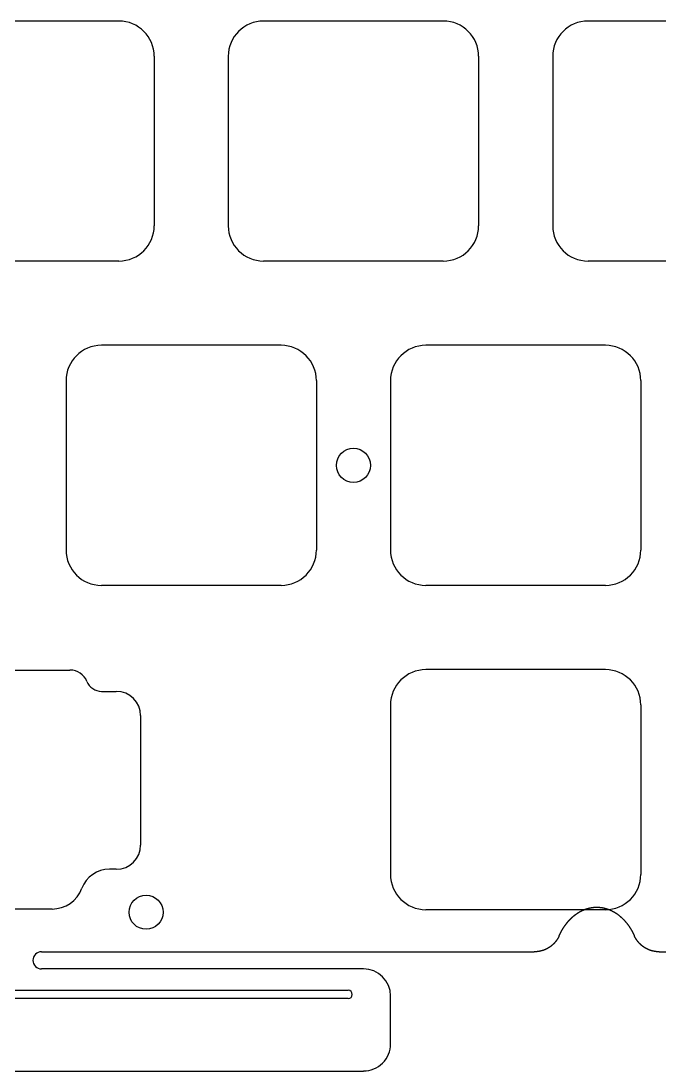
# Model space of a CAD drawing. Header units: millimetres. Extents: x -10 to 276, y -93 to 17.
# Drawn here: x 166.2 to 203.7, y -92.7 to -31.1 of the extents above; entities that cross this region are included whole.
import ezdxf

# ---------------------------------------------------------------- set-up
doc = ezdxf.new("R2010")
doc.units = ezdxf.units.MM
doc.layers.add('BLACK', color=7, linetype='CONTINUOUS')
doc.layers.add('Edge.Cuts', color=53, linetype='CONTINUOUS')

msp = doc.modelspace()

# ---------------------------------------------------------------- linework, layer by layer
at = {"layer": 'BLACK', "linetype": 'Continuous'}
for p, q in [((171.9625, -31.05), (161.4125, -31.05)), ((191.0125, -31.05), (180.4625, -31.05)), ((210.0625, -31.05), (199.5125, -31.05)), ((174.0375, -33.125), (174.0375, -43.075)), ((178.3875, -33.125), (178.3875, -43.075)), ((193.0875, -33.125), (193.0875, -43.075)), ((197.4375, -33.125), (197.4375, -43.075)), ((171.9625, -45.15), (161.4125, -45.15)), ((191.0125, -45.15), (180.4625, -45.15)), ((210.0625, -45.15), (199.5125, -45.15)), ((181.4875, -50.1), (170.9375, -50.1)), ((200.5375, -50.1), (189.9875, -50.1)), ((168.8625, -52.175), (168.8625, -62.125)), ((183.5625, -52.175), (183.5625, -62.125)), ((187.9125, -52.175), (187.9125, -62.125)), ((202.6125, -52.175), (202.6125, -62.125)), ((181.4875, -64.2), (170.9375, -64.2)), ((200.5375, -64.2), (189.9875, -64.2)), ((199.251061, -83.263632), (199.257063, -83.261093)), ((199.257063, -83.261093), (199.263063, -83.258576)), ((199.263063, -83.258576), (199.269071, -83.256078)), ((199.269071, -83.256078), (199.275077, -83.253602)), ((199.275077, -83.253602), (199.281091, -83.251144)), ((199.281091, -83.251144), (199.287103, -83.248709)), ((199.287103, -83.248709), (199.293123, -83.246293)), ((199.293123, -83.246293), (199.299141, -83.243899)), ((199.299141, -83.243899), (199.305166, -83.241523)), ((199.305166, -83.241523), (199.31119, -83.239169)), ((199.31119, -83.239169), (199.317221, -83.236835)), ((199.317221, -83.236835), (199.32325, -83.234522)), ((199.32325, -83.234522), (199.329287, -83.232228)), ((199.329287, -83.232228), (199.335322, -83.229956)), ((199.335322, -83.229956), (199.341364, -83.227703)), ((199.341364, -83.227703), (199.347404, -83.225471)), ((199.347404, -83.225471), (199.353452, -83.223259)), ((199.353452, -83.223259), (199.359497, -83.221068)), ((199.359497, -83.221068), (199.36555, -83.218896)), ((199.36555, -83.218896), (199.371601, -83.216746)), ((199.371601, -83.216746), (199.37766, -83.214615)), ((199.37766, -83.214615), (199.383716, -83.212506)), ((199.383716, -83.212506), (199.38978, -83.210415)), ((199.38978, -83.210415), (199.395841, -83.208346)), ((199.395841, -83.208346), (199.40191, -83.206296)), ((199.40191, -83.206296), (199.407977, -83.204268)), ((199.407977, -83.204268), (199.414051, -83.202259)), ((199.414051, -83.202259), (199.420122, -83.200271)), ((199.420122, -83.200271), (199.426201, -83.198302)), ((199.426201, -83.198302), (199.432278, -83.196354)), ((199.432278, -83.196354), (199.438362, -83.194426)), ((199.438362, -83.194426), (199.444444, -83.192519)), ((199.444444, -83.192519), (199.450533, -83.190631)), ((199.450533, -83.190631), (199.456619, -83.188765)), ((199.456619, -83.188765), (199.462713, -83.186917)), ((199.462713, -83.186917), (199.468805, -83.185091)), ((199.468805, -83.185091), (199.474903, -83.183283)), ((199.474903, -83.183283), (199.481, -83.181498)), ((199.481, -83.181498), (199.487103, -83.179731)), ((199.487103, -83.179731), (199.493204, -83.177985)), ((199.493204, -83.177985), (199.499312, -83.176259)), ((199.499312, -83.176259), (199.505418, -83.174554)), ((199.505418, -83.174554), (199.511531, -83.172867)), ((199.511531, -83.172867), (199.517642, -83.171202)), ((199.517642, -83.171202), (199.523759, -83.169556)), ((199.523759, -83.169556), (199.529875, -83.167931)), ((199.529875, -83.167931), (199.535997, -83.166326)), ((199.535997, -83.166326), (199.542117, -83.164741)), ((199.542117, -83.164741), (199.548243, -83.163176)), ((199.548243, -83.163176), (199.554368, -83.161631)), ((199.554368, -83.161631), (199.560499, -83.160106)), ((199.560499, -83.160106), (199.571377, -83.15745)), ((199.571377, -83.15745), (199.5775, -83.155984)), ((199.5775, -83.155984), (199.583625, -83.154538)), ((199.583625, -83.154538), (199.589751, -83.153112)), ((199.589751, -83.153112), (199.59588, -83.151706)), ((199.59588, -83.151706), (199.602009, -83.15032)), ((199.602009, -83.15032), (199.608141, -83.148955)), ((199.608141, -83.148955), (199.614273, -83.147609)), ((199.614273, -83.147609), (199.620408, -83.146284)), ((199.620408, -83.146284), (199.626544, -83.144979)), ((199.626544, -83.144979), (199.632682, -83.143694)), ((199.632682, -83.143694), (199.63882, -83.142429)), ((199.63882, -83.142429), (199.644961, -83.141184)), ((199.644961, -83.141184), (199.651103, -83.13996)), ((199.651103, -83.13996), (199.657246, -83.138755)), ((199.657246, -83.138755), (199.66339, -83.137571)), ((199.66339, -83.137571), (199.669537, -83.136406)), ((199.669537, -83.136406), (199.675683, -83.135262)), ((199.675683, -83.135262), (199.681832, -83.134138)), ((199.681832, -83.134138), (199.687982, -83.133034)), ((199.687982, -83.133034), (199.694133, -83.13195)), ((199.694133, -83.13195), (199.700285, -83.130887)), ((199.700285, -83.130887), (199.706439, -83.129843)), ((199.706439, -83.129843), (199.712593, -83.128819)), ((199.712593, -83.128819), (199.718749, -83.127816)), ((199.718749, -83.127816), (199.724906, -83.126832)), ((199.724906, -83.126832), (199.731064, -83.125869)), ((199.731064, -83.125869), (199.737223, -83.124926)), ((199.737223, -83.124926), (199.743383, -83.124002)), ((199.743383, -83.124002), (199.749544, -83.123099)), ((199.749544, -83.123099), (199.755706, -83.122216)), ((199.755706, -83.122216), (199.761869, -83.121353)), ((199.761869, -83.121353), (199.768034, -83.12051)), ((199.768034, -83.12051), (199.774198, -83.119687)), ((199.774198, -83.119687), (199.780364, -83.118885)), ((199.780364, -83.118885), (199.786531, -83.118102)), ((199.786531, -83.118102), (199.792699, -83.117339)), ((199.792699, -83.117339), (199.798867, -83.116597)), ((199.798867, -83.116597), (199.805037, -83.115874)), ((199.805037, -83.115874), (199.811207, -83.115171)), ((199.811207, -83.115171), (199.817378, -83.114489)), ((199.817378, -83.114489), (199.823549, -83.113826)), ((199.823549, -83.113826), (199.829722, -83.113184)), ((199.829722, -83.113184), (199.835895, -83.112561)), ((199.835895, -83.112561), (199.842069, -83.111959)), ((199.842069, -83.111959), (199.848243, -83.111377)), ((199.848243, -83.111377), (199.854418, -83.110814)), ((199.854418, -83.110814), (199.860593, -83.110272)), ((199.860593, -83.110272), (199.86677, -83.10975)), ((199.86677, -83.10975), (199.872946, -83.109248)), ((199.872946, -83.109248), (199.879124, -83.108765)), ((199.879124, -83.108765), (199.885301, -83.108303)), ((199.885301, -83.108303), (199.89148, -83.107861)), ((199.89148, -83.107861), (199.897659, -83.107439)), ((199.897659, -83.107439), (199.903838, -83.107037)), ((199.903838, -83.107037), (199.910017, -83.106655)), ((199.910017, -83.106655), (199.916198, -83.106293)), ((199.916198, -83.106293), (199.922378, -83.105951)), ((199.922378, -83.105951), (199.928559, -83.105628)), ((199.928559, -83.105628), (199.93474, -83.105326)), ((199.93474, -83.105326), (199.940922, -83.105044)), ((199.940922, -83.105044), (199.947103, -83.104782)), ((199.947103, -83.104782), (199.953285, -83.10454)), ((199.953285, -83.10454), (199.959468, -83.104318)), ((199.959468, -83.104318), (199.96565, -83.104116)), ((199.96565, -83.104116), (199.971833, -83.103934)), ((199.971833, -83.103934), (199.978016, -83.103772)), ((199.978016, -83.103772), (199.984199, -83.10363)), ((199.984199, -83.10363), (199.990382, -83.103508)), ((199.990382, -83.103508), (199.996565, -83.103406)), ((199.996565, -83.103406), (200.002749, -83.103324)), ((200.002749, -83.103324), (200.008932, -83.103262)), ((200.008932, -83.103262), (200.015116, -83.10322)), ((200.015116, -83.10322), (200.021299, -83.103198)), ((200.021299, -83.103198), (200.027483, -83.103196)), ((200.027483, -83.103196), (200.033666, -83.103214)), ((200.033666, -83.103214), (200.03985, -83.103252)), ((200.03985, -83.103252), (200.046033, -83.10331)), ((200.046033, -83.10331), (200.052216, -83.103389)), ((200.052216, -83.103389), (200.058399, -83.103487)), ((200.058399, -83.103487), (200.064582, -83.103605)), ((200.064582, -83.103605), (200.070765, -83.103743)), ((200.070765, -83.103743), (200.076948, -83.103901)), ((200.076948, -83.103901), (200.08313, -83.104079)), ((200.08313, -83.104079), (200.089313, -83.104277)), ((200.089313, -83.104277), (200.095495, -83.104495)), ((200.095495, -83.104495), (200.101677, -83.104733)), ((200.101677, -83.104733), (200.107858, -83.104991)), ((200.107858, -83.104991), (200.11404, -83.105269)), ((200.11404, -83.105269), (200.120221, -83.105567)), ((200.120221, -83.105567), (200.126401, -83.105885)), ((200.126401, -83.105885), (200.132581, -83.106224)), ((200.132581, -83.106224), (200.138761, -83.106582)), ((200.138761, -83.106582), (200.144941, -83.10696)), ((200.144941, -83.10696), (200.15112, -83.107358)), ((200.15112, -83.107358), (200.157298, -83.107776)), ((200.157298, -83.107776), (200.163476, -83.108214)), ((200.163476, -83.108214), (200.169654, -83.108673)), ((200.169654, -83.108673), (200.175831, -83.109151)), ((200.175831, -83.109151), (200.182007, -83.109649)), ((200.182007, -83.109649), (200.188183, -83.110167)), ((200.188183, -83.110167), (200.194359, -83.110706)), ((200.194359, -83.110706), (200.200534, -83.111264)), ((200.200534, -83.111264), (200.206708, -83.111842)), ((200.206708, -83.111842), (200.212881, -83.112441)), ((200.212881, -83.112441), (200.219054, -83.113059)), ((200.219054, -83.113059), (200.225226, -83.113698)), ((200.225226, -83.113698), (200.231397, -83.114356)), ((200.231397, -83.114356), (200.237568, -83.115035)), ((200.237568, -83.115035), (200.243738, -83.115733)), ((200.243738, -83.115733), (200.249907, -83.116452)), ((200.249907, -83.116452), (200.256076, -83.11719)), ((200.256076, -83.11719), (200.262243, -83.117949)), ((200.262243, -83.117949), (200.26841, -83.118728)), ((200.26841, -83.118728), (200.274576, -83.119527)), ((200.274576, -83.119527), (200.280741, -83.120346)), ((200.280741, -83.120346), (200.286905, -83.121185)), ((200.286905, -83.121185), (200.293068, -83.122044)), ((200.293068, -83.122044), (200.29923, -83.122923)), ((200.29923, -83.122923), (200.305392, -83.123822)), ((200.305392, -83.123822), (200.311552, -83.124741)), ((200.311552, -83.124741), (200.317711, -83.12568)), ((200.317711, -83.12568), (200.323869, -83.12664)), ((200.323869, -83.12664), (200.332942, -83.12809)), ((200.332942, -83.12809), (200.345253, -83.130128)), ((200.345253, -83.130128), (200.357559, -83.132247)), ((200.357559, -83.132247), (200.369857, -83.134445)), ((200.369857, -83.134445), (200.382149, -83.136723)), ((200.382149, -83.136723), (200.394435, -83.139082)), ((200.394435, -83.139082), (200.406714, -83.14152)), ((200.406714, -83.14152), (200.418986, -83.144039)), ((200.418986, -83.144039), (200.431251, -83.146638)), ((200.431251, -83.146638), (200.443509, -83.149317)), ((200.443509, -83.149317), (200.455761, -83.152076)), ((200.455761, -83.152076), (200.468004, -83.154916)), ((200.468004, -83.154916), (200.480241, -83.157836)), ((200.480241, -83.157836), (200.49247, -83.160836)), ((200.49247, -83.160836), (200.504692, -83.163917)), ((200.504692, -83.163917), (200.516906, -83.167079)), ((200.516906, -83.167079), (200.529112, -83.170321)), ((200.529112, -83.170321), (200.54131, -83.173643)), ((200.54131, -83.173643), (200.5535, -83.177046)), ((200.5535, -83.177046), (200.565682, -83.18053)), ((200.565682, -83.18053), (200.577855, -83.184095)), ((200.577855, -83.184095), (200.59002, -83.18774)), ((200.59002, -83.18774), (200.602176, -83.191467)), ((200.602176, -83.191467), (200.614324, -83.195274)), ((200.614324, -83.195274), (200.626462, -83.199162)), ((200.626462, -83.199162), (200.638591, -83.203131)), ((200.638591, -83.203131), (200.650711, -83.207181)), ((200.650711, -83.207181), (200.662822, -83.211313)), ((200.662822, -83.211313), (200.674923, -83.215525)), ((200.674923, -83.215525), (200.687014, -83.219819)), ((200.687014, -83.219819), (200.699094, -83.224194)), ((200.699094, -83.224194), (200.711165, -83.22865)), ((200.711165, -83.22865), (200.723225, -83.233188)), ((200.723225, -83.233188), (200.735275, -83.237807)), ((200.735275, -83.237807), (200.747314, -83.242508)), ((200.747314, -83.242508), (200.759342, -83.24729)), ((200.759342, -83.24729), (200.771358, -83.252154)), ((200.771358, -83.252154), (200.783363, -83.257099)), ((200.783363, -83.257099), (200.795357, -83.262126)), ((198.400525, -83.881434), (198.405688, -83.87579)), ((198.405688, -83.87579), (198.410856, -83.870169)), ((198.410856, -83.870169), (198.416035, -83.864565)), ((198.416035, -83.864565), (198.42122, -83.858985)), ((198.42122, -83.858985), (198.426416, -83.853422)), ((198.426416, -83.853422), (198.431618, -83.847882)), ((198.431618, -83.847882), (198.43683, -83.842361)), ((198.43683, -83.842361), (198.442049, -83.836862)), ((198.442049, -83.836862), (198.447277, -83.831381)), ((198.447277, -83.831381), (198.452512, -83.825923)), ((198.452512, -83.825923), (198.457757, -83.820484)), ((198.457757, -83.820484), (198.463007, -83.815067)), ((198.463007, -83.815067), (198.468268, -83.809668)), ((198.468268, -83.809668), (198.473535, -83.804292)), ((198.473535, -83.804292), (198.478812, -83.798934)), ((198.478812, -83.798934), (198.484094, -83.793599)), ((198.484094, -83.793599), (198.489387, -83.788282)), ((198.489387, -83.788282), (198.494685, -83.782988)), ((198.494685, -83.782988), (198.499993, -83.777712)), ((198.499993, -83.777712), (198.505307, -83.772459)), ((198.505307, -83.772459), (198.51063, -83.767225)), ((198.51063, -83.767225), (198.515959, -83.762013)), ((198.515959, -83.762013), (198.521298, -83.756819)), ((198.521298, -83.756819), (198.526643, -83.751648)), ((198.526643, -83.751648), (198.531997, -83.746495)), ((198.531997, -83.746495), (198.537356, -83.741365)), ((198.537356, -83.741365), (198.542725, -83.736254)), ((198.542725, -83.736254), (198.548099, -83.731165)), ((198.548099, -83.731165), (198.553483, -83.726094)), ((198.553483, -83.726094), (198.558872, -83.721047)), ((198.558872, -83.721047), (198.564271, -83.716017)), ((198.564271, -83.716017), (198.569675, -83.71101)), ((198.569675, -83.71101), (198.575088, -83.706022)), ((198.575088, -83.706022), (198.580506, -83.701056)), ((198.580506, -83.701056), (198.585934, -83.696109)), ((198.585934, -83.696109), (198.591366, -83.691184)), ((198.591366, -83.691184), (198.596808, -83.686278)), ((198.596808, -83.686278), (198.602255, -83.681395)), ((198.602255, -83.681395), (198.607711, -83.67653)), ((198.607711, -83.67653), (198.613172, -83.671687)), ((198.613172, -83.671687), (198.618642, -83.666863)), ((198.618642, -83.666863), (198.624117, -83.662062)), ((198.624117, -83.662062), (198.6296, -83.657279)), ((198.6296, -83.657279), (198.635089, -83.652519)), ((198.635089, -83.652519), (198.640587, -83.647777)), ((198.640587, -83.647777), (198.646089, -83.643058)), ((198.646089, -83.643058), (198.6516, -83.638357)), ((198.6516, -83.638357), (198.657116, -83.633679)), ((198.657116, -83.633679), (198.662641, -83.629019)), ((198.662641, -83.629019), (198.66817, -83.624382)), ((198.66817, -83.624382), (198.673708, -83.619764)), ((198.673708, -83.619764), (198.67925, -83.615168)), ((198.67925, -83.615168), (198.684801, -83.610591)), ((198.684801, -83.610591), (198.690357, -83.606036)), ((198.690357, -83.606036), (198.695921, -83.601499)), ((198.695921, -83.601499), (198.701489, -83.596985)), ((198.701489, -83.596985), (198.707066, -83.59249)), ((198.707066, -83.59249), (198.712648, -83.588017)), ((198.712648, -83.588017), (198.718238, -83.583563)), ((198.718238, -83.583563), (198.723832, -83.579131)), ((198.723832, -83.579131), (198.729434, -83.574718)), ((198.729434, -83.574718), (198.735041, -83.570328)), ((198.735041, -83.570328), (198.740656, -83.565955)), ((198.740656, -83.565955), (198.746275, -83.561606)), ((198.746275, -83.561606), (198.751903, -83.557275)), ((198.751903, -83.557275), (198.757534, -83.552966)), ((198.757534, -83.552966), (198.763174, -83.548676)), ((198.763174, -83.548676), (198.768818, -83.544408)), ((198.768818, -83.544408), (198.77447, -83.540159)), ((198.77447, -83.540159), (198.780125, -83.535933)), ((198.780125, -83.535933), (198.785789, -83.531724)), ((198.785789, -83.531724), (198.791457, -83.527539)), ((198.791457, -83.527539), (198.797133, -83.523372)), ((198.797133, -83.523372), (198.800361, -83.521013)), ((198.800361, -83.521013), (198.806035, -83.516886)), ((198.806035, -83.516886), (198.81172, -83.512776)), ((198.81172, -83.512776), (198.817406, -83.50869)), ((198.817406, -83.50869), (198.823102, -83.504622)), ((198.823102, -83.504622), (198.828799, -83.500577)), ((198.828799, -83.500577), (198.834506, -83.49655)), ((198.834506, -83.49655), (198.840214, -83.492547)), ((198.840214, -83.492547), (198.845932, -83.488561)), ((198.845932, -83.488561), (198.851651, -83.484599)), ((198.851651, -83.484599), (198.857379, -83.480654)), ((198.857379, -83.480654), (198.863109, -83.476734)), ((198.863109, -83.476734), (198.868848, -83.472831)), ((198.868848, -83.472831), (198.874587, -83.468952)), ((198.874587, -83.468952), (198.880337, -83.46509)), ((198.880337, -83.46509), (198.886086, -83.461253)), ((198.886086, -83.461253), (198.891846, -83.457432)), ((198.891846, -83.457432), (198.897605, -83.453636)), ((198.897605, -83.453636), (198.903375, -83.449857)), ((198.903375, -83.449857), (198.909144, -83.446102)), ((198.909144, -83.446102), (198.914924, -83.442365)), ((198.914924, -83.442365), (198.920703, -83.438652)), ((198.920703, -83.438652), (198.926492, -83.434956)), ((198.926492, -83.434956), (198.93228, -83.431284)), ((198.93228, -83.431284), (198.938079, -83.427629)), ((198.938079, -83.427629), (198.943877, -83.423999)), ((198.943877, -83.423999), (198.949685, -83.420386)), ((198.949685, -83.420386), (198.955492, -83.416797)), ((198.955492, -83.416797), (198.961309, -83.413225)), ((198.961309, -83.413225), (198.967125, -83.409678)), ((198.967125, -83.409678), (198.972951, -83.406148)), ((198.972951, -83.406148), (198.978776, -83.402642)), ((198.978776, -83.402642), (198.984611, -83.399153)), ((198.984611, -83.399153), (198.990445, -83.395688)), ((198.990445, -83.395688), (198.996288, -83.392241)), ((198.996288, -83.392241), (199.00213, -83.388818)), ((199.00213, -83.388818), (199.007982, -83.385412)), ((199.007982, -83.385412), (199.013833, -83.382031)), ((199.013833, -83.382031), (199.019694, -83.378666)), ((199.019694, -83.378666), (199.025553, -83.375326)), ((199.025553, -83.375326), (199.031421, -83.372003)), ((199.031421, -83.372003), (199.037289, -83.368704)), ((199.037289, -83.368704), (199.043166, -83.365423)), ((199.043166, -83.365423), (199.049041, -83.362165)), ((199.049041, -83.362165), (199.054926, -83.358925)), ((199.054926, -83.358925), (199.060809, -83.355709)), ((199.060809, -83.355709), (199.066702, -83.35251)), ((199.066702, -83.35251), (199.072593, -83.349335)), ((199.072593, -83.349335), (199.078493, -83.346178)), ((199.078493, -83.346178), (199.084392, -83.343045)), ((199.084392, -83.343045), (199.0903, -83.339929)), ((199.0903, -83.339929), (199.096206, -83.336836)), ((199.096206, -83.336836), (199.102121, -83.333762)), ((199.102121, -83.333762), (199.108035, -83.330711)), ((199.108035, -83.330711), (199.113958, -83.327678)), ((199.113958, -83.327678), (199.119879, -83.324668)), ((199.119879, -83.324668), (199.125809, -83.321676)), ((199.125809, -83.321676), (199.131737, -83.318708)), ((199.131737, -83.318708), (199.137674, -83.315757)), ((199.137674, -83.315757), (199.143609, -83.31283)), ((199.143609, -83.31283), (199.149553, -83.309921)), ((199.149553, -83.309921), (199.155495, -83.307034)), ((199.155495, -83.307034), (199.161446, -83.304166)), ((199.161446, -83.304166), (199.167395, -83.301321)), ((199.167395, -83.301321), (199.173353, -83.298495)), ((199.173353, -83.298495), (199.179309, -83.295691)), ((199.179309, -83.295691), (199.185273, -83.292905)), ((199.185273, -83.292905), (199.191235, -83.290142)), ((199.191235, -83.290142), (199.197206, -83.287398)), ((199.197206, -83.287398), (199.203175, -83.284676)), ((199.203175, -83.284676), (199.209152, -83.281973)), ((199.209152, -83.281973), (199.215128, -83.279292)), ((199.215128, -83.279292), (199.221111, -83.27663)), ((199.221111, -83.27663), (199.227093, -83.27399)), ((199.227093, -83.27399), (199.233083, -83.271369)), ((199.233083, -83.271369), (199.239071, -83.26877)), ((199.239071, -83.26877), (199.245067, -83.26619)), ((199.245067, -83.26619), (199.251061, -83.263632)), ((200.795357, -83.262126), (200.807338, -83.267235)), ((200.807338, -83.267235), (200.819308, -83.272425)), ((200.819308, -83.272425), (200.831265, -83.277698)), ((200.831265, -83.277698), (200.843209, -83.283052)), ((200.843209, -83.283052), (200.855141, -83.288488)), ((200.855141, -83.288488), (200.867059, -83.294005)), ((200.867059, -83.294005), (200.878964, -83.299605)), ((200.878964, -83.299605), (200.890856, -83.305287)), ((200.890856, -83.305287), (200.902733, -83.311051)), ((200.902733, -83.311051), (200.914597, -83.316896)), ((200.914597, -83.316896), (200.926446, -83.322824)), ((200.926446, -83.322824), (200.938281, -83.328834)), ((200.938281, -83.328834), (200.9501, -83.334926)), ((200.9501, -83.334926), (200.961904, -83.3411)), ((200.961904, -83.3411), (200.973693, -83.347356)), ((200.973693, -83.347356), (200.985466, -83.353694)), ((200.985466, -83.353694), (200.997222, -83.360114)), ((200.997222, -83.360114), (201.008963, -83.366617)), ((201.008963, -83.366617), (201.020686, -83.373201)), ((201.020686, -83.373201), (201.032393, -83.379868)), ((201.032393, -83.379868), (201.044082, -83.386617)), ((201.044082, -83.386617), (201.051855, -83.391156)), ((201.051855, -83.391156), (201.063529, -83.39805)), ((201.063529, -83.39805), (201.075182, -83.405025)), ((201.075182, -83.405025), (201.086816, -83.412081)), ((201.086816, -83.412081), (201.098429, -83.419218)), ((201.098429, -83.419218), (201.110022, -83.426437)), ((201.110022, -83.426437), (201.121594, -83.433736)), ((201.121594, -83.433736), (201.133145, -83.441118)), ((201.133145, -83.441118), (201.144676, -83.44858)), ((201.144676, -83.44858), (201.156186, -83.456125)), ((201.156186, -83.456125), (201.167674, -83.463751)), ((201.167674, -83.463751), (201.179142, -83.471459)), ((201.179142, -83.471459), (201.190588, -83.479248)), ((201.190588, -83.479248), (201.202012, -83.48712)), ((201.202012, -83.48712), (201.213415, -83.495074)), ((201.213415, -83.495074), (201.224795, -83.50311)), ((201.224795, -83.50311), (201.236154, -83.511228)), ((201.236154, -83.511228), (201.24749, -83.519428)), ((201.24749, -83.519428), (201.258804, -83.527711)), ((201.258804, -83.527711), (201.270095, -83.536076)), ((201.270095, -83.536076), (201.281363, -83.544524)), ((201.281363, -83.544524), (201.292608, -83.553054)), ((201.292608, -83.553054), (201.30383, -83.561667)), ((201.30383, -83.561667), (201.315028, -83.570363)), ((201.315028, -83.570363), (201.326202, -83.579141)), ((201.326202, -83.579141), (201.337353, -83.588002)), ((201.337353, -83.588002), (201.348479, -83.596946)), ((201.348479, -83.596946), (201.359581, -83.605973)), ((201.359581, -83.605973), (201.370658, -83.615082)), ((201.370658, -83.615082), (201.38171, -83.624275)), ((201.38171, -83.624275), (201.392737, -83.63355)), ((201.392737, -83.63355), (201.403738, -83.642909)), ((201.403738, -83.642909), (201.414714, -83.65235)), ((201.414714, -83.65235), (201.425663, -83.661875)), ((201.425663, -83.661875), (201.436586, -83.671482)), ((201.436586, -83.671482), (201.447483, -83.681173)), ((201.447483, -83.681173), (201.458353, -83.690946)), ((201.458353, -83.690946), (201.469195, -83.700803)), ((201.469195, -83.700803), (201.48001, -83.710742)), ((201.48001, -83.710742), (201.490797, -83.720765)), ((201.490797, -83.720765), (201.501556, -83.73087)), ((201.501556, -83.73087), (201.512287, -83.741058)), ((201.512287, -83.741058), (201.522988, -83.751329)), ((201.522988, -83.751329), (201.533661, -83.761683)), ((201.533661, -83.761683), (201.544304, -83.77212)), ((201.544304, -83.77212), (201.554917, -83.782639)), ((201.554917, -83.782639), (201.5655, -83.793241)), ((201.5655, -83.793241), (201.576053, -83.803926)), ((201.576053, -83.803926), (201.586575, -83.814693)), ((201.586575, -83.814693), (201.597065, -83.825542)), ((201.597065, -83.825542), (201.607524, -83.836473)), ((201.607524, -83.836473), (201.61795, -83.847487)), ((201.61795, -83.847487), (201.628345, -83.858582)), ((201.628345, -83.858582), (201.638706, -83.86976)), ((201.638706, -83.86976), (201.649034, -83.881019)), ((197.962364, -84.495182), (197.966546, -84.487712)), ((197.966546, -84.487712), (197.970739, -84.480263)), ((197.970739, -84.480263), (197.974947, -84.472829)), ((197.974947, -84.472829), (197.979165, -84.465418)), ((197.979165, -84.465418), (197.983399, -84.45802)), ((197.983399, -84.45802), (197.987642, -84.450645)), ((197.987642, -84.450645), (197.991901, -84.443284)), ((197.991901, -84.443284), (197.996169, -84.435945)), ((197.996169, -84.435945), (198.000453, -84.428621)), ((198.000453, -84.428621), (198.004746, -84.421319)), ((198.004746, -84.421319), (198.009055, -84.414032)), ((198.009055, -84.414032), (198.013373, -84.406767)), ((198.013373, -84.406767), (198.017706, -84.399516)), ((198.017706, -84.399516), (198.022049, -84.392288)), ((198.022049, -84.392288), (198.026406, -84.385075)), ((198.026406, -84.385075), (198.030773, -84.377884)), ((198.030773, -84.377884), (198.035155, -84.370708)), ((198.035155, -84.370708), (198.04043, -84.362119)), ((198.04043, -84.362119), (198.044842, -84.354978)), ((198.044842, -84.354978), (198.049266, -84.347854)), ((198.049266, -84.347854), (198.053701, -84.340752)), ((198.053701, -84.340752), (198.058149, -84.333667)), ((198.058149, -84.333667), (198.062606, -84.326603)), ((198.062606, -84.326603), (198.067077, -84.319557)), ((198.067077, -84.319557), (198.071557, -84.312533)), ((198.071557, -84.312533), (198.07605, -84.305526)), ((198.07605, -84.305526), (198.080553, -84.29854)), ((198.080553, -84.29854), (198.085068, -84.291572)), ((198.085068, -84.291572), (198.089593, -84.284626)), ((198.089593, -84.284626), (198.094131, -84.277697)), ((198.094131, -84.277697), (198.098678, -84.27079)), ((198.098678, -84.27079), (198.103238, -84.2639)), ((198.103238, -84.2639), (198.107808, -84.257032)), ((198.107808, -84.257032), (198.112389, -84.250182)), ((198.112389, -84.250182), (198.11698, -84.243354)), ((198.11698, -84.243354), (198.121584, -84.236543)), ((198.121584, -84.236543), (198.126197, -84.229753)), ((198.126197, -84.229753), (198.130822, -84.222982)), ((198.130822, -84.222982), (198.135456, -84.216232)), ((198.135456, -84.216232), (198.140103, -84.2095)), ((198.140103, -84.2095), (198.144758, -84.20279)), ((198.144758, -84.20279), (198.149426, -84.196098)), ((198.149426, -84.196098), (198.154103, -84.189427)), ((198.154103, -84.189427), (198.158792, -84.182774)), ((198.158792, -84.182774), (198.16349, -84.176144)), ((198.16349, -84.176144), (198.168199, -84.169531)), ((198.168199, -84.169531), (198.172918, -84.16294)), ((198.172918, -84.16294), (198.177649, -84.156366)), ((198.177649, -84.156366), (198.182388, -84.149815)), ((198.182388, -84.149815), (198.187139, -84.143282)), ((198.187139, -84.143282), (198.191899, -84.13677)), ((198.191899, -84.13677), (198.19667, -84.130277)), ((198.19667, -84.130277), (198.20145, -84.123806)), ((198.20145, -84.123806), (198.206242, -84.117352)), ((198.206242, -84.117352), (198.211042, -84.110921)), ((198.211042, -84.110921), (198.215854, -84.104507)), ((198.215854, -84.104507), (198.220674, -84.098116)), ((198.220674, -84.098116), (198.225506, -84.091742)), ((198.225506, -84.091742), (198.230346, -84.085391)), ((198.230346, -84.085391), (198.235198, -84.079058)), ((198.235198, -84.079058), (198.240057, -84.072747)), ((198.240057, -84.072747), (198.244928, -84.066454)), ((198.244928, -84.066454), (198.249808, -84.060183)), ((198.249808, -84.060183), (198.254698, -84.05393)), ((198.254698, -84.05393), (198.259597, -84.047699)), ((198.259597, -84.047699), (198.264506, -84.041487)), ((198.264506, -84.041487), (198.269424, -84.035297)), ((198.269424, -84.035297), (198.274353, -84.029124)), ((198.274353, -84.029124), (198.279289, -84.022975)), ((198.279289, -84.022975), (198.284237, -84.016843)), ((198.284237, -84.016843), (198.289192, -84.010733)), ((198.289192, -84.010733), (198.294159, -84.004642)), ((198.294159, -84.004642), (198.299133, -83.998573)), ((198.299133, -83.998573), (198.304118, -83.992522)), ((198.304118, -83.992522), (198.309111, -83.986493)), ((198.309111, -83.986493), (198.314114, -83.980483)), ((198.314114, -83.980483), (198.319125, -83.974495)), ((198.319125, -83.974495), (198.324147, -83.968525)), ((198.324147, -83.968525), (198.329176, -83.962578)), ((198.329176, -83.962578), (198.334216, -83.956648)), ((198.334216, -83.956648), (198.339263, -83.950742)), ((198.339263, -83.950742), (198.344321, -83.944853)), ((198.344321, -83.944853), (198.349386, -83.938987)), ((198.349386, -83.938987), (198.354461, -83.933139)), ((198.354461, -83.933139), (198.359544, -83.927313)), ((198.359544, -83.927313), (198.364637, -83.921506)), ((198.364637, -83.921506), (198.369737, -83.915721)), ((198.369737, -83.915721), (198.374848, -83.909955)), ((198.374848, -83.909955), (198.379966, -83.904211)), ((198.379966, -83.904211), (198.385094, -83.898485)), ((198.385094, -83.898485), (198.390228, -83.892782)), ((198.390228, -83.892782), (198.395374, -83.887097)), ((198.395374, -83.887097), (198.400525, -83.881434)), ((201.649034, -83.881019), (201.659328, -83.892359)), ((201.659328, -83.892359), (201.669589, -83.903781)), ((201.669589, -83.903781), (201.679815, -83.915284)), ((201.679815, -83.915284), (201.690006, -83.926868)), ((201.690006, -83.926868), (201.700161, -83.938533)), ((201.700161, -83.938533), (201.710281, -83.950278)), ((201.710281, -83.950278), (201.720365, -83.962104)), ((201.720365, -83.962104), (201.730412, -83.97401)), ((201.730412, -83.97401), (201.740421, -83.985996)), ((201.740421, -83.985996), (201.747868, -83.994994)), ((201.747868, -83.994994), (201.757825, -84.007135)), ((201.757825, -84.007135), (201.767743, -84.019355)), ((201.767743, -84.019355), (201.777622, -84.031652)), ((201.777622, -84.031652), (201.787461, -84.044027)), ((201.787461, -84.044027), (201.797259, -84.056481)), ((201.797259, -84.056481), (201.807017, -84.069012)), ((201.807017, -84.069012), (201.816735, -84.081621)), ((201.816735, -84.081621), (201.826411, -84.094308)), ((201.826411, -84.094308), (201.836047, -84.107073)), ((201.836047, -84.107073), (201.845641, -84.119916)), ((201.845641, -84.119916), (201.855193, -84.132836)), ((201.855193, -84.132836), (201.864704, -84.145834)), ((201.864704, -84.145834), (201.874172, -84.15891)), ((201.874172, -84.15891), (201.883598, -84.172063)), ((201.883598, -84.172063), (201.89298, -84.185294)), ((201.89298, -84.185294), (201.90232, -84.198602)), ((201.90232, -84.198602), (201.911616, -84.211987)), ((201.911616, -84.211987), (201.920869, -84.225449)), ((201.920869, -84.225449), (201.930077, -84.238989)), ((201.930077, -84.238989), (201.939241, -84.252605)), ((201.939241, -84.252605), (201.948361, -84.266298)), ((201.948361, -84.266298), (201.957435, -84.280067)), ((201.957435, -84.280067), (201.966465, -84.293913)), ((201.966465, -84.293913), (201.975448, -84.307836)), ((201.975448, -84.307836), (201.984386, -84.321834)), ((201.984386, -84.321834), (201.993277, -84.335909)), ((201.993277, -84.335909), (202.002122, -84.350059)), ((202.002122, -84.350059), (202.010919, -84.364285)), ((202.010919, -84.364285), (202.01967, -84.378586)), ((202.01967, -84.378586), (202.028372, -84.392963)), ((202.028372, -84.392963), (202.037027, -84.407415)), ((202.037027, -84.407415), (202.045633, -84.421941)), ((202.045633, -84.421941), (202.054191, -84.436542)), ((202.054191, -84.436542), (202.062699, -84.451216)), ((202.062699, -84.451216), (202.071158, -84.465965)), ((202.071158, -84.465965), (202.079567, -84.480788)), ((202.079567, -84.480788), (202.087926, -84.495684)), ((197.62172, -85.107649), (197.618238, -85.112107)), ((197.625187, -85.103178), (197.62172, -85.107649)), ((197.628638, -85.098695), (197.625187, -85.103178)), ((197.632072, -85.0942), (197.628638, -85.098695)), ((197.635491, -85.089693), (197.632072, -85.0942)), ((197.638894, -85.085173), (197.635491, -85.089693)), ((197.642281, -85.080642), (197.638894, -85.085173)), ((197.645652, -85.076099), (197.642281, -85.080642)), ((197.649007, -85.071544), (197.645652, -85.076099)), ((197.652345, -85.066977), (197.649007, -85.071544)), ((197.655668, -85.062398), (197.652345, -85.066977)), ((197.658974, -85.057808), (197.655668, -85.062398)), ((197.665537, -85.048593), (197.658974, -85.057808)), ((197.672036, -85.039331), (197.665537, -85.048593)), ((197.678468, -85.030024), (197.672036, -85.039331)), ((197.684835, -85.020671), (197.678468, -85.030024)), ((197.691135, -85.011274), (197.684835, -85.020671)), ((197.697368, -85.001832), (197.691135, -85.011274)), ((197.703535, -84.992347), (197.697368, -85.001832)), ((197.709634, -84.982819), (197.703535, -84.992347)), ((197.715666, -84.973248), (197.709634, -84.982819)), ((197.72163, -84.963634), (197.715666, -84.973248)), ((197.727525, -84.953979), (197.72163, -84.963634)), ((197.733352, -84.944282), (197.727525, -84.953979)), ((197.739111, -84.934544), (197.733352, -84.944282)), ((197.7448, -84.924766), (197.739111, -84.934544)), ((197.75042, -84.914949), (197.7448, -84.924766)), ((197.75597, -84.905091), (197.75042, -84.914949)), ((197.761451, -84.895195), (197.75597, -84.905091)), ((197.766861, -84.885261), (197.761451, -84.895195)), ((197.772201, -84.875288), (197.766861, -84.885261)), ((197.77747, -84.865279), (197.772201, -84.875288)), ((197.782668, -84.855232), (197.77747, -84.865279)), ((197.787796, -84.845149), (197.782668, -84.855232)), ((197.792851, -84.83503), (197.787796, -84.845149)), ((197.797835, -84.824875), (197.792851, -84.83503)), ((197.802747, -84.814685), (197.797835, -84.824875)), ((197.807587, -84.804461), (197.802747, -84.814685)), ((197.812354, -84.794203), (197.807587, -84.804461)), ((197.817049, -84.783912), (197.812354, -84.794203)), ((197.817049, -84.783912), (197.820725, -84.775802)), ((197.820725, -84.775802), (197.824417, -84.767705)), ((197.824417, -84.767705), (197.828122, -84.759628)), ((197.828122, -84.759628), (197.831843, -84.751564)), ((197.831843, -84.751564), (197.835577, -84.74352)), ((197.835577, -84.74352), (197.839327, -84.73549)), ((197.839327, -84.73549), (197.843089, -84.72748)), ((197.843089, -84.72748), (197.846867, -84.719484)), ((197.846867, -84.719484), (197.850657, -84.711508)), ((197.850657, -84.711508), (197.854463, -84.703545)), ((197.854463, -84.703545), (197.858282, -84.695603)), ((197.858282, -84.695603), (197.862116, -84.687675)), ((197.862116, -84.687675), (197.865962, -84.679767)), ((197.865962, -84.679767), (197.869824, -84.671873)), ((197.869824, -84.671873), (197.873698, -84.663999)), ((197.873698, -84.663999), (197.877588, -84.656139)), ((197.877588, -84.656139), (197.88149, -84.648301)), ((197.88149, -84.648301), (197.885407, -84.640476)), ((197.885407, -84.640476), (197.889336, -84.632671)), ((197.889336, -84.632671), (197.893281, -84.624881)), ((197.893281, -84.624881), (197.897237, -84.617112)), ((197.897237, -84.617112), (197.901209, -84.609356)), ((197.901209, -84.609356), (197.905192, -84.601622)), ((197.905192, -84.601622), (197.909191, -84.593902)), ((197.909191, -84.593902), (197.913201, -84.586203)), ((197.913201, -84.586203), (197.917226, -84.578518)), ((197.917226, -84.578518), (197.921263, -84.570855)), ((197.921263, -84.570855), (197.925315, -84.563205)), ((197.925315, -84.563205), (197.929378, -84.555577)), ((197.929378, -84.555577), (197.933457, -84.547963)), ((197.933457, -84.547963), (197.937547, -84.540371)), ((197.937547, -84.540371), (197.941651, -84.532792)), ((197.941651, -84.532792), (197.945767, -84.525236)), ((197.945767, -84.525236), (197.949898, -84.517693)), ((197.949898, -84.517693), (197.954039, -84.510173)), ((197.954039, -84.510173), (197.958196, -84.502666)), ((197.958196, -84.502666), (197.962364, -84.495182)), ((202.087926, -84.495684), (202.096234, -84.510653)), ((202.096234, -84.510653), (202.104491, -84.525695)), ((202.104491, -84.525695), (202.112697, -84.54081)), ((202.112697, -84.54081), (202.120851, -84.555996)), ((202.120851, -84.555996), (202.128953, -84.571255)), ((202.128953, -84.571255), (202.137002, -84.586584)), ((202.137002, -84.586584), (202.144999, -84.601985)), ((202.144999, -84.601985), (202.152942, -84.617457)), ((202.152942, -84.617457), (202.160831, -84.632999)), ((202.160831, -84.632999), (202.168666, -84.64861)), ((202.168666, -84.64861), (202.176447, -84.664292)), ((202.176447, -84.664292), (202.184173, -84.680042)), ((202.184173, -84.680042), (202.191843, -84.69586)), ((202.191843, -84.69586), (202.199458, -84.711747)), ((202.199458, -84.711747), (202.207016, -84.727702)), ((202.207016, -84.727702), (202.214517, -84.743723)), ((202.214517, -84.743723), (202.221962, -84.759811)), ((202.221962, -84.759811), (202.229349, -84.775965)), ((202.229349, -84.775965), (202.232951, -84.783912)), ((202.237524, -84.793938), (202.232951, -84.783912)), ((202.239898, -84.799074), (202.237524, -84.793938)), ((202.242291, -84.8042), (202.239898, -84.799074)), ((202.244702, -84.809319), (202.242291, -84.8042)), ((202.24713, -84.814428), (202.244702, -84.809319)), ((202.249577, -84.819529), (202.24713, -84.814428)), ((202.252042, -84.824621), (202.249577, -84.819529)), ((202.254525, -84.829705), (202.252042, -84.824621)), ((202.257025, -84.83478), (202.254525, -84.829705)), ((202.259544, -84.839846), (202.257025, -84.83478)), ((202.26208, -84.844903), (202.259544, -84.839846)), ((202.264635, -84.849951), (202.26208, -84.844903)), ((202.267207, -84.854989), (202.264635, -84.849951)), ((202.269797, -84.860019), (202.267207, -84.854989)), ((202.272405, -84.865039), (202.269797, -84.860019)), ((202.275031, -84.870051), (202.272405, -84.865039)), ((202.277674, -84.875052), (202.275031, -84.870051)), ((202.280335, -84.880045), (202.277674, -84.875052)), ((202.283013, -84.885028), (202.280335, -84.880045)), ((202.285709, -84.890002), (202.283013, -84.885028)), ((202.288423, -84.894965), (202.285709, -84.890002)), ((202.291154, -84.89992), (202.288423, -84.894965)), ((202.293903, -84.904864), (202.291154, -84.89992)), ((202.296669, -84.909799), (202.293903, -84.904864)), ((202.299453, -84.914724), (202.296669, -84.909799)), ((202.302254, -84.91964), (202.299453, -84.914724)), ((202.305072, -84.924545), (202.302254, -84.91964)), ((202.307908, -84.92944), (202.305072, -84.924545)), ((202.310761, -84.934325), (202.307908, -84.92944)), ((202.313631, -84.9392), (202.310761, -84.934325)), ((202.316518, -84.944065), (202.313631, -84.9392)), ((202.319423, -84.94892), (202.316518, -84.944065)), ((202.322345, -84.953764), (202.319423, -84.94892)), ((202.325284, -84.958598), (202.322345, -84.953764)), ((202.328239, -84.963421), (202.325284, -84.958598)), ((202.331212, -84.968234), (202.328239, -84.963421)), ((202.334202, -84.973037), (202.331212, -84.968234)), ((202.337209, -84.977829), (202.334202, -84.973037)), ((202.340233, -84.98261), (202.337209, -84.977829)), ((202.343274, -84.98738), (202.340233, -84.98261)), ((202.346331, -84.99214), (202.343274, -84.98738)), ((202.349406, -84.996889), (202.346331, -84.99214)), ((202.352497, -85.001627), (202.349406, -84.996889)), ((202.355605, -85.006354), (202.352497, -85.001627)), ((202.358729, -85.01107), (202.355605, -85.006354)), ((202.36187, -85.015775), (202.358729, -85.01107)), ((202.365028, -85.020468), (202.36187, -85.015775)), ((202.368202, -85.025151), (202.365028, -85.020468)), ((202.371393, -85.029822), (202.368202, -85.025151)), ((202.374601, -85.034482), (202.371393, -85.029822)), ((202.377824, -85.03913), (202.374601, -85.034482)), ((202.384321, -85.048393), (202.377824, -85.03913)), ((202.390883, -85.057609), (202.384321, -85.048393)), ((202.39751, -85.066779), (202.390883, -85.057609)), ((202.404202, -85.075902), (202.39751, -85.066779)), ((202.410958, -85.084977), (202.404202, -85.075902)), ((202.417778, -85.094003), (202.410958, -85.084977)), ((202.424661, -85.102982), (202.417778, -85.094003)), ((202.431608, -85.111911), (202.424661, -85.102982)), ((167.4201, -85.725), (196.359025, -85.725)), ((196.370044, -85.724962), (196.359025, -85.725)), ((196.375702, -85.724913), (196.370044, -85.724962)), ((196.381359, -85.724844), (196.375702, -85.724913)), ((196.387016, -85.724755), (196.381359, -85.724844)), ((196.392672, -85.724646), (196.387016, -85.724755)), ((196.398329, -85.724517), (196.392672, -85.724646)), ((196.403984, -85.724368), (196.398329, -85.724517)), ((196.409639, -85.724199), (196.403984, -85.724368)), ((196.415293, -85.72401), (196.409639, -85.724199)), ((196.420947, -85.723801), (196.415293, -85.72401)), ((196.4266, -85.723572), (196.420947, -85.723801)), ((196.432252, -85.723323), (196.4266, -85.723572)), ((196.437903, -85.723055), (196.432252, -85.723323)), ((196.443553, -85.722766), (196.437903, -85.723055)), ((196.449202, -85.722457), (196.443553, -85.722766)), ((196.45485, -85.722128), (196.449202, -85.722457)), ((196.460496, -85.721779), (196.45485, -85.722128)), ((196.466141, -85.72141), (196.460496, -85.721779)), ((196.471785, -85.721022), (196.466141, -85.72141)), ((196.477428, -85.720613), (196.471785, -85.721022)), ((196.483069, -85.720184), (196.477428, -85.720613)), ((196.488708, -85.719736), (196.483069, -85.720184)), ((196.494346, -85.719267), (196.488708, -85.719736)), ((196.499982, -85.718779), (196.494346, -85.719267)), ((196.505617, -85.71827), (196.499982, -85.718779)), ((196.511249, -85.717742), (196.505617, -85.71827)), ((196.51688, -85.717194), (196.511249, -85.717742)), ((196.522509, -85.716626), (196.51688, -85.717194)), ((196.528135, -85.716038), (196.522509, -85.716626)), ((196.53376, -85.71543), (196.528135, -85.716038)), ((196.539382, -85.714802), (196.53376, -85.71543)), ((196.545002, -85.714154), (196.539382, -85.714802)), ((196.55062, -85.713487), (196.545002, -85.714154)), ((196.556235, -85.712799), (196.55062, -85.713487)), ((196.561848, -85.712092), (196.556235, -85.712799)), ((196.567458, -85.711365), (196.561848, -85.712092)), ((196.573066, -85.710618), (196.567458, -85.711365)), ((196.578671, -85.709852), (196.573066, -85.710618)), ((196.584273, -85.709065), (196.578671, -85.709852)), ((196.589872, -85.708259), (196.584273, -85.709065)), ((196.595469, -85.707433), (196.589872, -85.708259)), ((196.601062, -85.706587), (196.595469, -85.707433)), ((196.606653, -85.705721), (196.601062, -85.706587)), ((196.61224, -85.704836), (196.606653, -85.705721)), ((196.617824, -85.703931), (196.61224, -85.704836)), ((196.623405, -85.703006), (196.617824, -85.703931)), ((196.628983, -85.702061), (196.623405, -85.703006)), ((196.634557, -85.701097), (196.628983, -85.702061)), ((196.640128, -85.700113), (196.634557, -85.701097)), ((196.645695, -85.699109), (196.640128, -85.700113)), ((196.651259, -85.698085), (196.645695, -85.699109)), ((196.662375, -85.69598), (196.651259, -85.698085)), ((196.673476, -85.693795), (196.662375, -85.69598)), ((196.684561, -85.691533), (196.673476, -85.693795)), ((196.69563, -85.689192), (196.684561, -85.691533)), ((196.706682, -85.686773), (196.69563, -85.689192)), ((196.717716, -85.684275), (196.706682, -85.686773)), ((196.728732, -85.6817), (196.717716, -85.684275)), ((196.73973, -85.679047), (196.728732, -85.6817)), ((196.750709, -85.676316), (196.73973, -85.679047)), ((196.761668, -85.673508), (196.750709, -85.676316)), ((196.772606, -85.670623), (196.761668, -85.673508)), ((196.783524, -85.66766), (196.772606, -85.670623)), ((196.794421, -85.66462), (196.783524, -85.66766)), ((196.805296, -85.661503), (196.794421, -85.66462)), ((196.816148, -85.658309), (196.805296, -85.661503)), ((196.826977, -85.655039), (196.816148, -85.658309)), ((196.837783, -85.651692), (196.826977, -85.655039)), ((196.848565, -85.648269), (196.837783, -85.651692)), ((196.859322, -85.64477), (196.848565, -85.648269)), ((196.870055, -85.641195), (196.859322, -85.64477)), ((196.880761, -85.637544), (196.870055, -85.641195)), ((196.891442, -85.633818), (196.880761, -85.637544)), ((196.902096, -85.630016), (196.891442, -85.633818)), ((196.912722, -85.626139), (196.902096, -85.630016)), ((196.923321, -85.622187), (196.912722, -85.626139)), ((196.933892, -85.61816), (196.923321, -85.622187)), ((196.934654, -85.617867), (196.933892, -85.61816)), ((196.939929, -85.615822), (196.934654, -85.617867)), ((196.945197, -85.613758), (196.939929, -85.615822)), ((196.950458, -85.611676), (196.945197, -85.613758)), ((196.955711, -85.609576), (196.950458, -85.611676)), ((196.960957, -85.607456), (196.955711, -85.609576)), ((196.966195, -85.605319), (196.960957, -85.607456)), ((196.971426, -85.603162), (196.966195, -85.605319)), ((196.976648, -85.600988), (196.971426, -85.603162)), ((196.981864, -85.598795), (196.976648, -85.600988)), ((196.987071, -85.596583), (196.981864, -85.598795)), ((196.992271, -85.594353), (196.987071, -85.596583)), ((196.997462, -85.592105), (196.992271, -85.594353)), ((197.002646, -85.589838), (196.997462, -85.592105)), ((197.007821, -85.587554), (197.002646, -85.589838)), ((197.012988, -85.58525), (197.007821, -85.587554)), ((197.018147, -85.582929), (197.012988, -85.58525)), ((197.023298, -85.580589), (197.018147, -85.582929)), ((197.028441, -85.578231), (197.023298, -85.580589)), ((197.033575, -85.575855), (197.028441, -85.578231)), ((197.038701, -85.573461), (197.033575, -85.575855)), ((197.043818, -85.571049), (197.038701, -85.573461)), ((197.048927, -85.568619), (197.043818, -85.571049)), ((197.054027, -85.56617), (197.048927, -85.568619)), ((197.059118, -85.563704), (197.054027, -85.56617)), ((197.064201, -85.561219), (197.059118, -85.563704)), ((197.069274, -85.558717), (197.064201, -85.561219)), ((197.07434, -85.556197), (197.069274, -85.558717)), ((197.079395, -85.553659), (197.07434, -85.556197)), ((197.084442, -85.551102), (197.079395, -85.553659)), ((197.08948, -85.548529), (197.084442, -85.551102)), ((197.094509, -85.545937), (197.08948, -85.548529)), ((197.099528, -85.543328), (197.094509, -85.545937)), ((197.104539, -85.5407), (197.099528, -85.543328)), ((197.109539, -85.538056), (197.104539, -85.5407)), ((197.114531, -85.535393), (197.109539, -85.538056)), ((197.119513, -85.532713), (197.114531, -85.535393)), ((197.124486, -85.530015), (197.119513, -85.532713)), ((197.129449, -85.5273), (197.124486, -85.530015)), ((197.134402, -85.524567), (197.129449, -85.5273)), ((197.139346, -85.521817), (197.134402, -85.524567)), ((197.14428, -85.519049), (197.139346, -85.521817)), ((197.149204, -85.516264), (197.14428, -85.519049)), ((197.154118, -85.513461), (197.149204, -85.516264)), ((197.159022, -85.510642), (197.154118, -85.513461)), ((197.163916, -85.507804), (197.159022, -85.510642)), ((197.168801, -85.50495), (197.163916, -85.507804)), ((197.173675, -85.502078), (197.168801, -85.50495)), ((197.178538, -85.499189), (197.173675, -85.502078)), ((197.183392, -85.496283), (197.178538, -85.499189)), ((197.188235, -85.49336), (197.183392, -85.496283)), ((197.193068, -85.490419), (197.188235, -85.49336)), ((197.197891, -85.487462), (197.193068, -85.490419)), ((197.202703, -85.484487), (197.197891, -85.487462)), ((197.207504, -85.481496), (197.202703, -85.484487)), ((197.217075, -85.475462), (197.207504, -85.481496)), ((197.226603, -85.469361), (197.217075, -85.475462)), ((197.236087, -85.463193), (197.226603, -85.469361)), ((197.245528, -85.456957), (197.236087, -85.463193)), ((197.254924, -85.450656), (197.245528, -85.456957)), ((197.264275, -85.444288), (197.254924, -85.450656)), ((197.273581, -85.437854), (197.264275, -85.444288)), ((197.282841, -85.431354), (197.273581, -85.437854)), ((197.292055, -85.42479), (197.282841, -85.431354)), ((197.301222, -85.41816), (197.292055, -85.42479)), ((197.310342, -85.411466), (197.301222, -85.41816)), ((197.319415, -85.404707), (197.310342, -85.411466)), ((197.328439, -85.397885), (197.319415, -85.404707)), ((197.337414, -85.390999), (197.328439, -85.397885)), ((197.346341, -85.38405), (197.337414, -85.390999)), ((197.355218, -85.377038), (197.346341, -85.38405)), ((197.364045, -85.369963), (197.355218, -85.377038)), ((197.372822, -85.362827), (197.364045, -85.369963)), ((197.381549, -85.355628), (197.372822, -85.362827)), ((197.390224, -85.348368), (197.381549, -85.355628)), ((197.398847, -85.341047), (197.390224, -85.348368)), ((197.407418, -85.333665), (197.398847, -85.341047)), ((197.415937, -85.326223), (197.407418, -85.333665)), ((197.424403, -85.318721), (197.415937, -85.326223)), ((197.432816, -85.311159), (197.424403, -85.318721)), ((197.441175, -85.303538), (197.432816, -85.311159)), ((197.44948, -85.295858), (197.441175, -85.303538)), ((197.457731, -85.288119), (197.44948, -85.295858)), ((197.458324, -85.287558), (197.457731, -85.288119)), ((197.462429, -85.283664), (197.458324, -85.287558)), ((197.466519, -85.279755), (197.462429, -85.283664)), ((197.470595, -85.275831), (197.466519, -85.279755)), ((197.474657, -85.271894), (197.470595, -85.275831)), ((197.478706, -85.267941), (197.474657, -85.271894)), ((197.48274, -85.263975), (197.478706, -85.267941)), ((197.486761, -85.259994), (197.48274, -85.263975)), ((197.490767, -85.256), (197.486761, -85.259994)), ((197.494759, -85.251991), (197.490767, -85.256)), ((197.498737, -85.247968), (197.494759, -85.251991)), ((197.502701, -85.243931), (197.498737, -85.247968)), ((197.50665, -85.23988), (197.502701, -85.243931)), ((197.510585, -85.235815), (197.50665, -85.23988)), ((197.514505, -85.231736), (197.510585, -85.235815)), ((197.518412, -85.227644), (197.514505, -85.231736)), ((197.522303, -85.223537), (197.518412, -85.227644)), ((197.52618, -85.219417), (197.522303, -85.223537)), ((197.530042, -85.215284), (197.52618, -85.219417)), ((197.53389, -85.211136), (197.530042, -85.215284)), ((197.537723, -85.206975), (197.53389, -85.211136)), ((197.541542, -85.202801), (197.537723, -85.206975)), ((197.545345, -85.198613), (197.541542, -85.202801)), ((197.549134, -85.194411), (197.545345, -85.198613)), ((197.552907, -85.190197), (197.549134, -85.194411)), ((197.556667, -85.185969), (197.552907, -85.190197)), ((197.56041, -85.181727), (197.556667, -85.185969)), ((197.564139, -85.177473), (197.56041, -85.181727)), ((197.567853, -85.173205), (197.564139, -85.177473)), ((197.571552, -85.168924), (197.567853, -85.173205)), ((197.575235, -85.164631), (197.571552, -85.168924)), ((197.578904, -85.160324), (197.575235, -85.164631)), ((197.582557, -85.156004), (197.578904, -85.160324)), ((197.586194, -85.151671), (197.582557, -85.156004)), ((197.589817, -85.147326), (197.586194, -85.151671)), ((197.593424, -85.142968), (197.589817, -85.147326)), ((197.597015, -85.138597), (197.593424, -85.142968)), ((197.600591, -85.134213), (197.597015, -85.138597)), ((197.604152, -85.129817), (197.600591, -85.134213)), ((197.607697, -85.125408), (197.604152, -85.129817)), ((197.611226, -85.120987), (197.607697, -85.125408)), ((197.61474, -85.116553), (197.611226, -85.120987)), ((197.618238, -85.112107), (197.61474, -85.116553)), ((202.438617, -85.120791), (202.431608, -85.111911)), ((202.44569, -85.129621), (202.438617, -85.120791)), ((202.452824, -85.138401), (202.44569, -85.129621)), ((202.46002, -85.14713), (202.452824, -85.138401)), ((202.467278, -85.155808), (202.46002, -85.14713)), ((202.474596, -85.164434), (202.467278, -85.155808)), ((202.481976, -85.173008), (202.474596, -85.164434)), ((202.489416, -85.18153), (202.481976, -85.173008)), ((202.496916, -85.189999), (202.489416, -85.18153)), ((202.504475, -85.198414), (202.496916, -85.189999)), ((202.512094, -85.206776), (202.504475, -85.198414)), ((202.519771, -85.215083), (202.512094, -85.206776)), ((202.527507, -85.223337), (202.519771, -85.215083)), ((202.535302, -85.231535), (202.527507, -85.223337)), ((202.543154, -85.239678), (202.535302, -85.231535)), ((202.551063, -85.247765), (202.543154, -85.239678)), ((202.559029, -85.255796), (202.551063, -85.247765)), ((202.567052, -85.26377), (202.559029, -85.255796)), ((202.567633, -85.264343), (202.567052, -85.26377)), ((202.571669, -85.268308), (202.567633, -85.264343)), ((202.575718, -85.272259), (202.571669, -85.268308)), ((202.579782, -85.276195), (202.575718, -85.272259)), ((202.58386, -85.280117), (202.579782, -85.276195)), ((202.587951, -85.284025), (202.58386, -85.280117)), ((202.592056, -85.287918), (202.587951, -85.284025)), ((202.596175, -85.291796), (202.592056, -85.287918)), ((202.600308, -85.29566), (202.596175, -85.291796)), ((202.604454, -85.299509), (202.600308, -85.29566)), ((202.608613, -85.303344), (202.604454, -85.299509)), ((202.612787, -85.307164), (202.608613, -85.303344)), ((202.616974, -85.310968), (202.612787, -85.307164)), ((202.621174, -85.314759), (202.616974, -85.310968)), ((202.625387, -85.318534), (202.621174, -85.314759)), ((202.629614, -85.322294), (202.625387, -85.318534)), ((202.633854, -85.326039), (202.629614, -85.322294)), ((202.638108, -85.32977), (202.633854, -85.326039)), ((202.642374, -85.333485), (202.638108, -85.32977)), ((202.646654, -85.337185), (202.642374, -85.333485)), ((202.650946, -85.34087), (202.646654, -85.337185)), ((202.655252, -85.34454), (202.650946, -85.34087)), ((202.65957, -85.348194), (202.655252, -85.34454)), ((202.663902, -85.351833), (202.65957, -85.348194)), ((202.668246, -85.355457), (202.663902, -85.351833)), ((202.672603, -85.359066), (202.668246, -85.355457)), ((202.676973, -85.362659), (202.672603, -85.359066)), ((202.681355, -85.366236), (202.676973, -85.362659)), ((202.68575, -85.369798), (202.681355, -85.366236)), ((202.690158, -85.373345), (202.68575, -85.369798)), ((202.694578, -85.376876), (202.690158, -85.373345)), ((202.699011, -85.380391), (202.694578, -85.376876)), ((202.703456, -85.38389), (202.699011, -85.380391)), ((202.707913, -85.387374), (202.703456, -85.38389)), ((202.712383, -85.390842), (202.707913, -85.387374)), ((202.716865, -85.394294), (202.712383, -85.390842)), ((202.721359, -85.39773), (202.716865, -85.394294)), ((202.725865, -85.401151), (202.721359, -85.39773)), ((202.730383, -85.404555), (202.725865, -85.401151)), ((202.734913, -85.407944), (202.730383, -85.404555)), ((202.739455, -85.411316), (202.734913, -85.407944)), ((202.74401, -85.414672), (202.739455, -85.411316)), ((202.748575, -85.418012), (202.74401, -85.414672)), ((202.753153, -85.421337), (202.748575, -85.418012)), ((202.757742, -85.424644), (202.753153, -85.421337)), ((202.762344, -85.427936), (202.757742, -85.424644)), ((202.766956, -85.431211), (202.762344, -85.427936)), ((202.77158, -85.43447), (202.766956, -85.431211)), ((202.776216, -85.437712), (202.77158, -85.43447)), ((202.780863, -85.440939), (202.776216, -85.437712)), ((202.785521, -85.444148), (202.780863, -85.440939)), ((202.790191, -85.447341), (202.785521, -85.444148)), ((202.794872, -85.450518), (202.790191, -85.447341)), ((202.799564, -85.453678), (202.794872, -85.450518)), ((202.804268, -85.456821), (202.799564, -85.453678)), ((202.813708, -85.463058), (202.804268, -85.456821)), ((202.823191, -85.469228), (202.813708, -85.463058)), ((202.832718, -85.475331), (202.823191, -85.469228)), ((202.842288, -85.481366), (202.832718, -85.475331)), ((202.8519, -85.487333), (202.842288, -85.481366)), ((202.861554, -85.493232), (202.8519, -85.487333)), ((202.871249, -85.499063), (202.861554, -85.493232)), ((202.880986, -85.504824), (202.871249, -85.499063)), ((202.890762, -85.510517), (202.880986, -85.504824)), ((202.900579, -85.516141), (202.890762, -85.510517)), ((202.910435, -85.521695), (202.900579, -85.516141)), ((202.92033, -85.527179), (202.910435, -85.521695)), ((202.930263, -85.532592), (202.92033, -85.527179)), ((202.940234, -85.537936), (202.930263, -85.532592)), ((202.950243, -85.543209), (202.940234, -85.537936)), ((202.960289, -85.54841), (202.950243, -85.543209)), ((202.970371, -85.553541), (202.960289, -85.54841)), ((202.980489, -85.5586), (202.970371, -85.553541)), ((202.990642, -85.563587), (202.980489, -85.5586)), ((203.00083, -85.568503), (202.990642, -85.563587)), ((203.011053, -85.573346), (203.00083, -85.568503)), ((203.02131, -85.578117), (203.011053, -85.573346)), ((203.0316, -85.582815), (203.02131, -85.578117)), ((203.041923, -85.58744), (203.0316, -85.582815)), ((203.052278, -85.591992), (203.041923, -85.58744)), ((203.062666, -85.596471), (203.052278, -85.591992)), ((203.073084, -85.600876), (203.062666, -85.596471)), ((203.083534, -85.605208), (203.073084, -85.600876)), ((203.08429, -85.605518), (203.083534, -85.605208)), ((203.08953, -85.607654), (203.08429, -85.605518)), ((203.094776, -85.609772), (203.08953, -85.607654)), ((203.10003, -85.611871), (203.094776, -85.609772)), ((203.105291, -85.613951), (203.10003, -85.611871)), ((203.11056, -85.616013), (203.105291, -85.613951)), ((203.115835, -85.618055), (203.11056, -85.616013)), ((203.121119, -85.62008), (203.115835, -85.618055)), ((203.126408, -85.622085), (203.121119, -85.62008)), ((203.131706, -85.624072), (203.126408, -85.622085)), ((203.137009, -85.62604), (203.131706, -85.624072)), ((203.142321, -85.62799), (203.137009, -85.62604)), ((203.147638, -85.62992), (203.142321, -85.62799)), ((203.152963, -85.631832), (203.147638, -85.62992)), ((203.158294, -85.633725), (203.152963, -85.631832)), ((203.163633, -85.635599), (203.158294, -85.633725)), ((203.168977, -85.637454), (203.163633, -85.635599)), ((203.174328, -85.639291), (203.168977, -85.637454)), ((203.179685, -85.641108), (203.174328, -85.639291)), ((203.18505, -85.642906), (203.179685, -85.641108)), ((203.190419, -85.644686), (203.18505, -85.642906)), ((203.195796, -85.646446), (203.190419, -85.644686)), ((203.201179, -85.648187), (203.195796, -85.646446)), ((203.206568, -85.64991), (203.201179, -85.648187)), ((203.211962, -85.651613), (203.206568, -85.64991)), ((203.217363, -85.653297), (203.211962, -85.651613)), ((203.22277, -85.654962), (203.217363, -85.653297)), ((203.228182, -85.656608), (203.22277, -85.654962)), ((203.233601, -85.658235), (203.228182, -85.656608)), ((203.239025, -85.659842), (203.233601, -85.658235)), ((203.244454, -85.661431), (203.239025, -85.659842)), ((203.24989, -85.663), (203.244454, -85.661431)), ((203.25533, -85.66455), (203.24989, -85.663)), ((203.260777, -85.66608), (203.25533, -85.66455)), ((203.266228, -85.667592), (203.260777, -85.66608)), ((203.271685, -85.669084), (203.266228, -85.667592)), ((203.277147, -85.670557), (203.271685, -85.669084)), ((203.282615, -85.67201), (203.277147, -85.670557)), ((203.288087, -85.673444), (203.282615, -85.67201)), ((203.293565, -85.674859), (203.288087, -85.673444)), ((203.299047, -85.676255), (203.293565, -85.674859)), ((203.304534, -85.677631), (203.299047, -85.676255)), ((203.310026, -85.678987), (203.304534, -85.677631)), ((203.315523, -85.680325), (203.310026, -85.678987)), ((203.321025, -85.681642), (203.315523, -85.680325)), ((203.326531, -85.682941), (203.321025, -85.681642)), ((203.332042, -85.684219), (203.326531, -85.682941)), ((203.337557, -85.685479), (203.332042, -85.684219)), ((203.343077, -85.686719), (203.337557, -85.685479)), ((203.348601, -85.687939), (203.343077, -85.686719)), ((203.354129, -85.68914), (203.348601, -85.687939)), ((203.359661, -85.690321), (203.354129, -85.68914)), ((203.365198, -85.691482), (203.359661, -85.690321)), ((203.370738, -85.692625), (203.365198, -85.691482)), ((203.376283, -85.693747), (203.370738, -85.692625)), ((203.387384, -85.695933), (203.376283, -85.693747)), ((203.3985, -85.69804), (203.387384, -85.695933)), ((203.40963, -85.700069), (203.3985, -85.69804)), ((203.420775, -85.702019), (203.40963, -85.700069)), ((203.431933, -85.703891), (203.420775, -85.702019)), ((203.443103, -85.705683), (203.431933, -85.703891)), ((203.454286, -85.707396), (203.443103, -85.705683)), ((203.465481, -85.70903), (203.454286, -85.707396)), ((203.476687, -85.710585), (203.465481, -85.70903)), ((203.487904, -85.71206), (203.476687, -85.710585)), ((203.49913, -85.713457), (203.487904, -85.71206)), ((203.510366, -85.714773), (203.49913, -85.713457)), ((203.521611, -85.716011), (203.510366, -85.714773)), ((203.532865, -85.717168), (203.521611, -85.716011)), ((203.544126, -85.718247), (203.532865, -85.717168)), ((203.555394, -85.719245), (203.544126, -85.718247)), ((203.566669, -85.720164), (203.555394, -85.719245)), ((203.57795, -85.721003), (203.566669, -85.720164)), ((203.589237, -85.721762), (203.57795, -85.721003)), ((203.600528, -85.722441), (203.589237, -85.721762)), ((203.611824, -85.723041), (203.600528, -85.722441)), ((203.623124, -85.723561), (203.611824, -85.723041)), ((203.634428, -85.724), (203.623124, -85.723561)), ((203.645734, -85.72436), (203.634428, -85.724)), ((203.657042, -85.72464), (203.645734, -85.72436)), ((203.668352, -85.72484), (203.657042, -85.72464)), ((203.679663, -85.72496), (203.668352, -85.72484)), ((203.690975, -85.725), (203.679663, -85.72496)), ((203.690975, -85.725), (231.6299, -85.725)), ((186.3201, -86.725), (167.4201, -86.725)), ((140.4201, -87.975), (185.4201, -87.975)), ((185.4201, -88.475), (140.4201, -88.475)), ((187.920082, -91.125), (187.920082, -88.317203)), ((139.5201, -92.725), (186.320082, -92.725))]:
    msp.add_line(p, q, dxfattribs=at)
at = {"layer": 'BLACK'}
msp.add_circle((185.7375, -57.15), 1, dxfattribs=at)
for centre, radius, start, end in [((171.9625, -33.125), 2.075, 0, 90), ((180.4625, -33.125), 2.075, 90, 180), ((191.0125, -33.125), 2.075, 0, 90), ((199.5125, -33.125), 2.075, 90, 180), ((171.9625, -43.075), 2.075, 270, 0), ((180.4625, -43.075), 2.075, 180, 270), ((191.0125, -43.075), 2.075, 270, 0), ((199.5125, -43.075), 2.075, 180, 270), ((170.9375, -52.175), 2.075, 90, 180), ((181.4875, -52.175), 2.075, 0, 90), ((189.9875, -52.175), 2.075, 90, 180), ((200.5375, -52.175), 2.075, 0, 90), ((170.9375, -62.125), 2.075, 180, 270), ((181.4875, -62.125), 2.075, 270, 0), ((189.9875, -62.125), 2.075, 180, 270), ((200.5375, -62.125), 2.075, 270, 0), ((167.4201, -86.225), 0.5, 90, 270), ((186.3201, -88.325), 1.6, 0.27921043, 90), ((185.4201, -88.225), 0.25, 270, 90), ((186.3201, -91.125), 1.599982, 269.99935542, 0)]:
    msp.add_arc(centre, radius, start, end, dxfattribs=at)
at = {"layer": 'Edge.Cuts', "linetype": 'CONTINUOUS'}
for p, q in [((145.23468, -69.1724), (169.08992, -69.1724)), ((200.5375, -69.15), (189.987499, -69.15)), ((170.94713, -70.42456), (171.81274, -70.42456)), ((187.9125, -71.225), (187.9125, -81.175001)), ((202.6125, -71.225), (202.6125, -81.175)), ((173.23774, -71.84956), (173.23774, -79.45044)), ((171.81274, -80.87544), (171.4087, -80.87544)), ((168.0378, -83.21191), (146.2868, -83.21191)), ((200.5375, -83.25), (189.9875, -83.25))]:
    msp.add_line(p, q, dxfattribs=at)
at = {"layer": 'Edge.Cuts'}
msp.add_circle((173.5625, -83.4), 1, dxfattribs=at)
for centre, radius, start, end in [((169.0899, -70.2474), 1.075, 22.02389934, 89.99893403), ((189.9875, -71.225), 2.075, 90.00002761, 180), ((200.5375, -71.225), 2.075, 0, 90), ((170.9471, -69.4961), 0.92846, -157.97374324, -89.99814868), ((171.81274, -71.84956), 1.425, 0, 90), ((171.8127, -79.4504), 1.42504, -89.99839174, -0.00160826), ((171.4087, -82.6004), 1.724938, 90, 159.45340178), ((189.9875, -81.175), 2.075, -179.99997239, -90), ((200.5375, -81.175), 2.075, -90, 0), ((168.0378, -81.337), 1.874943, -90, -20.54506499)]:
    msp.add_arc(centre, radius, start, end, dxfattribs=at)

doc.saveas('drawing.dxf')
